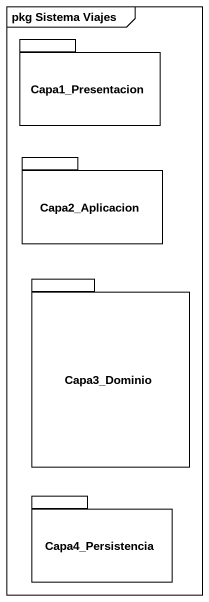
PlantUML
@startuml
mainframe pkg Sistema Viajes
package Capa1_Presentacion {
}
package Capa2_Aplicacion {
}
package Capa3_Dominio {
}
package Capa4_Persistencia {
}
@enduml
